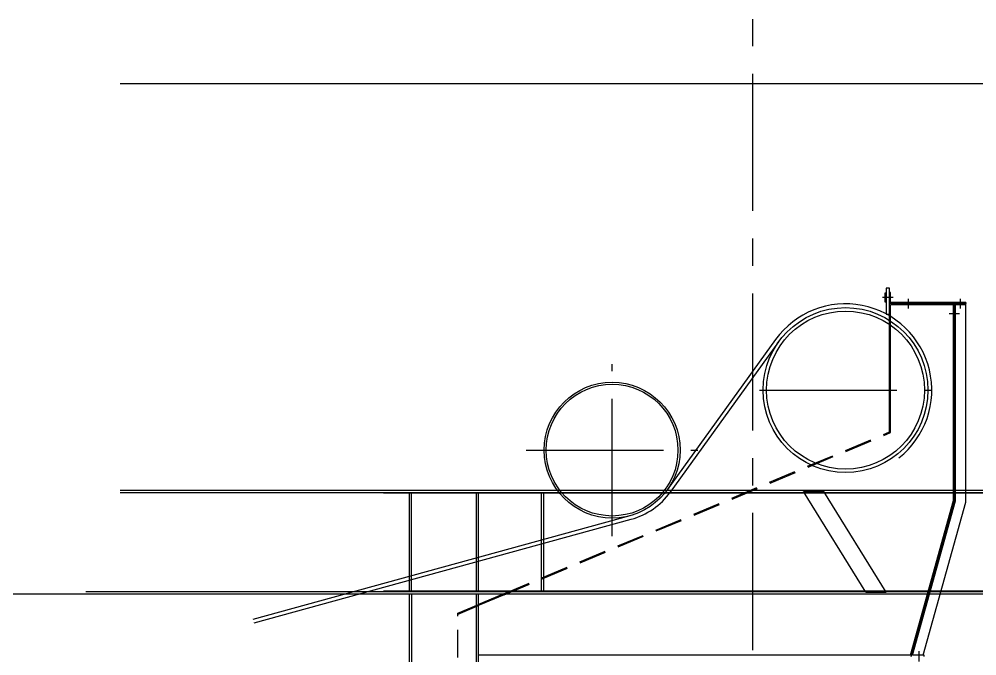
# Model space of a CAD drawing. Extents: x 0 to 45720, y 0 to 30480.
# Drawn here: x 7383 to 12922, y 12627 to 16309 of the extents above; entities that cross this region are included whole.
import ezdxf

# ---------------------------------------------------------------- set-up
doc = ezdxf.new("R2010")
doc.units = 0
doc.header["$LTSCALE"] = 25
for name, pattern in [('CENTER', [50.8, 31.75, -6.35, 6.35, -6.35]), ('HIDDEN', [9.525, 6.35, -3.175]), ('HIDDEN2', [4.7625, 3.175, -1.5875])]:
    doc.linetypes.add(name, pattern=pattern)
doc.layers.get('0').update_dxf_attribs({"linetype": 'CONTINUOUS'})
for name, color, linetype in [('CHUTE', 2, 'CONTINUOUS'), ('CHUTECL', 30, 'CENTER'), ('EMS_CL', 1, 'CENTER'), ('EMS_DIM', 3, 'CONTINUOUS'), ('EMS_GRAY', 252, 'CONTINUOUS'), ('EMS_HF', 3, 'HIDDEN2'), ('EMS_HIDDEN', 3, 'HIDDEN'), ('EMS_OBJECT', 2, 'CONTINUOUS'), ('EMS_SHIPSTRUCTURE', 151, 'CONTINUOUS'), ('SHIPSTRUCTURE', 252, 'CONTINUOUS'), ('SHIPSTRUCTUREHIDDEN', 3, 'HIDDEN')]:
    doc.layers.add(name, color=color, linetype=linetype)

# ---------------------------------------------------------------- blocks, each defined once
blk = doc.blocks.new('NUT')
for p, q in [((0, 0.54), (0, -0.54)), ((0.62, 0.72), (0.12, 0.72)), ((0.62, 0.36), (0.12, 0.36)), ((0.75, 0.54), (0.75, -0.54)), ((0.62, -0.36), (0.12, -0.36)), ((0.62, -0.72), (0.12, -0.72))]:
    blk.add_line(p, q)
for centre, radius, start, end in [((0.19, 0.54), 0.193, 110.57, 249.43), ((0.58, 0), 0.583, 141.7868, 218.2132), ((0.56, 0.54), 0.193, 290.57, 69.43), ((0.17, 0), 0.583, 321.7868, 38.2132), ((0.19, -0.54), 0.193, 110.57, 249.43), ((0.56, -0.54), 0.193, 290.57, 69.43)]:
    blk.add_arc(centre, radius, start, end)
blk = doc.blocks.new('A$C349E3323')
at = {"layer": 'EMS_CL'}
blk.add_line((40, 158.2), (40, 0), dxfattribs=at)
at = {"layer": 'EMS_HF'}
for p, q in [((30, 52.4), (30, 77.4)), ((50, 52.4), (50, 77.4))]:
    blk.add_line(p, q, dxfattribs=at)
at = {"layer": 'EMS_OBJECT'}
for p, q in [((30, 127.4), (0, 157.4)), ((0, 77.4), (0, 157.4)), ((26, 146.8), (26, 133)), ((26, 133), (54, 133)), ((30, 133), (30, 96.4)), ((33, 150), (47, 150)), ((40, 146.8), (40, 133)), ((50, 133), (50, 96.4)), ((54, 146.8), (54, 133)), ((80, 77.4), (50, 107.4)), ((30, 52.4), (30, 9.3)), ((30, 9.3), (31.3, 8)), ((31.3, 8), (48.7, 8)), ((48.7, 8), (50, 9.3)), ((50, 52.4), (50, 9.3))]:
    blk.add_line(p, q, dxfattribs=at)
blk.add_lwpolyline([(80, 77.4), (0, 77.4), (0, 52.4), (80, 52.4)], close=True, dxfattribs=at)
for centre in [(33, 140.7), (47, 140.7)]:
    blk.add_arc(centre, 9.3, 41.2046, 138.7954, dxfattribs=at)
at = {"layer": 'SHIPSTRUCTUREHIDDEN'}
blk.add_solid([(50, 77.4), (50, 52.4), (30, 77.4), (30, 52.4)], dxfattribs=at)
at = {"layer": 'EMS_OBJECT', "extrusion": (0, 0, -1), "xscale": -25.40000000002328, "yscale": 25.39999999999418, "zscale": -25.40000000002328, "rotation": 270}
blk.add_blockref('NUT', (-40, 77.4), dxfattribs=at)
blk = doc.blocks.new('A$C68FD0FB3')
at = {"layer": 'EMS_CL'}
for p, q in [((-1374.8, 1208.2), (-1374.8, 2251.1)), ((-2070, 1735.7), (-844, 1735.7)), ((1115, 0), (1115, 962.3))]:
    blk.add_line(p, q, dxfattribs=at)
at = {"layer": 'EMS_GRAY'}
for p, q in [((-2569.5, -9.4), (-1067.1, 1397.8)), ((-2568.5, -38.6), (-1052.3, 1381.5))]:
    blk.add_line(p, q, dxfattribs=at)
blk.add_circle((-1374.8, 1735.7), 457, dxfattribs=at)
at = {"layer": 'EMS_OBJECT'}
for p, q in [((-1986.8, 224.3), (-1986.8, 2650)), ((-1973.8, 237), (-1973.8, 2650)), ((-1599.8, 602.5), (-1599.8, 2650)), ((-1586.8, 615.2), (-1586.8, 2650)), ((-1574.8, 2245.6), (-1586.8, 2245.6)), ((-1574.8, 1225.7), (-1574.8, 2245.6)), ((-1973.8, 2151.7), (-1599.8, 2151.7)), ((-1973.8, 2139.7), (-1599.8, 2139.7)), ((-1973.8, 1331.7), (-1599.8, 1331.7)), ((-1973.8, 1319.7), (-1599.8, 1319.7))]:
    blk.add_line(p, q, dxfattribs=at)
at = {"layer": 'SHIPSTRUCTURE'}
blk.add_blockref('A$C349E3323', (-1574.8, 2088.2), dxfattribs=at)
at = {"layer": 'SHIPSTRUCTURE', "xscale": -1, "rotation": 180}
blk.add_blockref('A$C349E3323', (-1574.8, 1383.1), dxfattribs=at)
blk = doc.blocks.new('A$C7DA638E0')
at = {"layer": 'EMS_HIDDEN'}
for p, q in [((3954.1, 436), (4071.9, 436)), ((4427.1, -136), (4309.4, -136))]:
    blk.add_line(p, q, dxfattribs=at)
at = {"layer": 'EMS_OBJECT'}
for p, q in [((0, 450), (5469, 450)), ((0, 436), (3954.1, 436)), ((1672.4, -136), (1672.4, 436)), ((1684.4, -136), (1684.4, 436)), ((2060.4, -136), (2060.4, 436)), ((2072.4, -136), (2072.4, 436)), ((2436.7, -136), (2436.7, 436)), ((2448.7, -136), (2448.7, 436)), ((4068.7, 441.1), (3951, 441.1)), ((4312.5, -141.1), (3951, 441.1)), ((4430.2, -141.1), (4068.7, 441.1)), ((4071.9, 436), (5469, 436)), ((-200, -136), (4309.4, -136)), ((-200, -150), (5469, -150)), ((4312.5, -141.1), (4430.2, -141.1)), ((4427.1, -136), (5469, -136))]:
    blk.add_line(p, q, dxfattribs=at)
blk = doc.blocks.new('A$C7AA604B6')
at = {"layer": 'CHUTE', "color": 252}
for p, q in [((2165, 1850.2), (2165, 2657)), ((2171, 2598), (2171, 2657)), ((2575, 2564.1), (2575, 2620)), ((2605, 2592), (2165, 2592)), ((2605, 2598), (2171, 2598)), ((2171, 1846.2), (2171, 2586)), ((2605, 2586), (2171, 2586)), ((2534, 1453.2), (2534, 2592)), ((2540, 1452.3), (2540, 2592)), ((2546, 1451.5), (2546, 2592)), ((2605, 2598), (2605, 2592)), ((2605, 2582), (2605, 2592)), ((2605, 1443.5), (2605, 2582)), ((2569.8, 2532.4), (2510.2, 2532.4)), ((2285.2, 558.3), (2534, 1453.2)), ((2289.8, 552.3), (2540, 1452.3)), ((2297.7, 558.3), (2546, 1451.5)), ((2358.9, 558.3), (2605, 1443.5)), ((-65.9, 914.3), (-212, 853)), ((-63.6, 908.8), (-209.7, 847.5)), ((2285.2, 558.3), (-212, 558.3)), ((2364.8, 558.3), (2297.7, 558.3)), ((2364.8, 552.3), (2364.8, 558.3))]:
    blk.add_line(p, q, dxfattribs=at)
at = {"layer": 'CHUTECL', "color": 252}
for p, q in [((2185.4, 2627), (2124.6, 2627)), ((2171, 2657), (2165, 2657)), ((2275, 2564.1), (2275, 2620)), ((2334.8, 582.1), (2334.8, 522.5))]:
    blk.add_line(p, q, dxfattribs=at)
for points in [[(2145, 2531.4), (2165, 2531.4), (2165, 2681.4), (2145, 2681.4)], [(2137, 2602), (2145, 2602), (2145, 2652), (2137, 2652)]]:
    blk.add_lwpolyline(points, close=True, dxfattribs=at)
at = {"layer": 'EMS_HIDDEN', "color": 252}
for p, q in [((-65.9, 914.3), (2165, 1850.2)), ((-63.6, 908.8), (2171, 1846.2)), ((-332.9, 802.3), (-212, 853)), ((-330.6, 796.8), (-209.7, 847.5)), ((-332.9, 546.3), (-332.9, 802.3))]:
    blk.add_line(p, q, dxfattribs=at)
blk = doc.blocks.new('A$C43065EBA')
at = {"layer": 'EMS_OBJECT'}
for p, q in [((3204.6, 3955.5), (3204.6, -1395.7)), ((989.8, -822.7), (659.8, -822.7)), ((659.8, -822.7), (659.8, -834.7)), ((989.8, -822.7), (989.8, -834.7)), ((2064.8, -822.7), (1734.8, -822.7)), ((1734.8, -822.7), (1734.8, -834.7)), ((2064.8, -822.7), (2064.8, -834.7)), ((2574.8, -822.7), (2404.8, -822.7)), ((2404.8, -834.7), (2404.8, -822.7)), ((2574.8, -834.7), (2574.8, -822.7)), ((989.8, -834.7), (659.8, -834.7)), ((754.8, -1035.7), (754.8, -834.7)), ((764.8, -1035.7), (764.8, -834.7)), ((884.8, -1035.7), (884.8, -834.7)), ((894.8, -1035.7), (894.8, -834.7)), ((2064.8, -834.7), (1734.8, -834.7)), ((1829.8, -1035.7), (1829.8, -834.7)), ((1839.8, -1035.7), (1839.8, -834.7)), ((1959.8, -1035.7), (1959.8, -834.7)), ((1969.8, -1035.7), (1969.8, -834.7)), ((2574.8, -834.7), (2404.8, -834.7)), ((2419.8, -1035.7), (2419.8, -834.7)), ((2429.8, -1035.7), (2429.8, -834.7)), ((2549.8, -1035.7), (2549.8, -834.7)), ((2559.8, -1035.7), (2559.8, -834.7)), ((-125.2, -1035.7), (3204.6, -1035.7)), ((-117.1, -1055.7), (3204.6, -1055.7)), ((-111.4, -1069.7), (3204.6, -1069.7)), ((15.8, -1381.7), (3204.6, -1381.7)), ((21.5, -1395.7), (3204.6, -1395.7))]:
    blk.add_line(p, q, dxfattribs=at)
blk = doc.blocks.new('A$C206D3FC8')
at = {"layer": 'EMS_SHIPSTRUCTURE'}
for p, q in [((-762, 1514.3), (3184.6, 1514.3)), ((-762, 1497.3), (3184.6, 1497.3)), ((-3609, 914.3), (3184.6, 914.3)), ((-762, 931.3), (3184.6, 931.3))]:
    blk.add_line(p, q, dxfattribs=at)

msp = doc.modelspace()

# ---------------------------------------------------------------- linework, layer by layer
at = {"layer": 'EMS_CL'}
for p, q in [((11627.031, 8849.751), (11627.031, 16308.999)), ((10812.253, 13320.149), (10812.253, 14313.664)), ((11665.496, 14163.952), (12659.011, 14163.952)), ((10315.496, 13816.906), (11309.011, 13816.906))]:
    msp.add_line(p, q, dxfattribs=at)
at = {"layer": 'EMS_GRAY'}
for p, q in [((8736.577, 12839.28), (10916.335, 13437.939)), ((8742.403, 12818.065), (10922.161, 13416.725))]:
    msp.add_line(p, q, dxfattribs=at)
at = {"layer": 'EMS_OBJECT'}
msp.add_line((7967.031, 15936.239), (13457.031, 15936.239), dxfattribs=at)
at = {"layer": 'EMS_OBJECT', "color": 252}
for p, q in [((11757.513, 14455.819), (11131.016, 13587.039)), ((11775.357, 14442.951), (11148.861, 13574.171))]:
    msp.add_line(p, q, dxfattribs=at)
for centre, radius in [((12162.253, 14163.952), 477), ((12162.253, 14163.952), 457), ((10812.253, 13816.906), 393), ((10812.253, 13816.906), 381)]:
    msp.add_circle(centre, radius, dxfattribs=at)
for centre, radius, start, end in [((12162.253, 14163.952), 499, 308.226467, 144.203783), ((10812.253, 13816.906), 415, 285.357331, 324.203783)]:
    msp.add_arc(centre, radius, start, end, dxfattribs=at)

# ---------------------------------------------------------------- block references
at = {"layer": 'EMS_DIM'}
for name, p in [('A$C7DA638E0', (7967.866, 13136.239)), ('A$C68FD0FB3', (11627.031, 10336.235))]:
    msp.add_blockref(name, p, dxfattribs=at)
at = {"layer": 'EMS_OBJECT'}
for name in ['A$C43065EBA', 'A$C7AA604B6']:
    msp.add_blockref(name, (10252.253, 12071.906), dxfattribs=at)
at = {"layer": 'EMS_OBJECT', "color": 6}
msp.add_blockref('A$C206D3FC8', (10252.253, 12071.906), dxfattribs=at)

doc.saveas('drawing.dxf')
